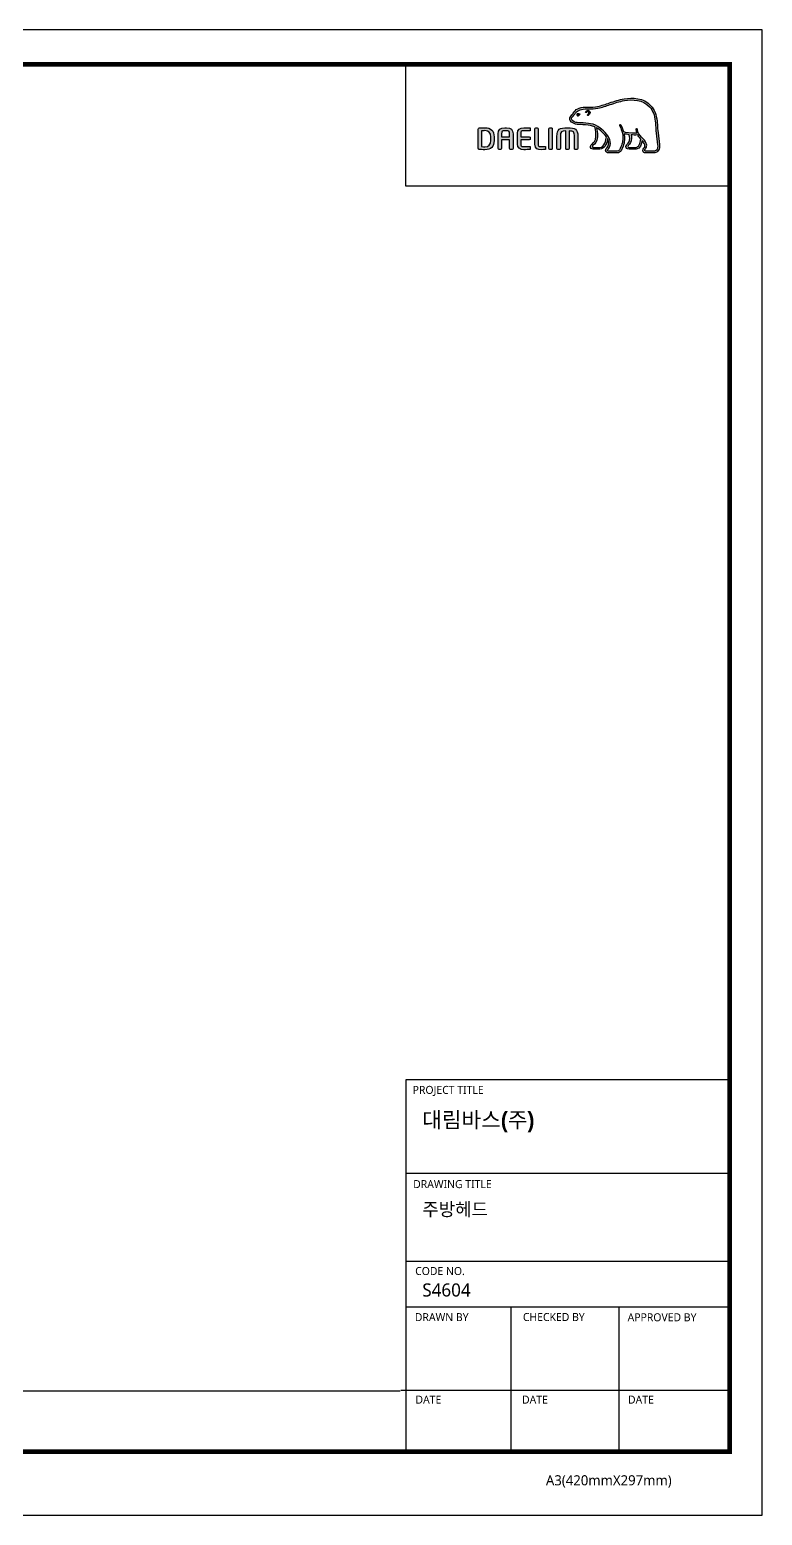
# Model space of a CAD drawing. Extents: x 0 to 1239, y 0 to 509.
# Drawn here: x 302.5 to 473.9, y 0 to 347.3 of the extents above; entities that cross this region are included whole.
import ezdxf

# ---------------------------------------------------------------- set-up
doc = ezdxf.new("R2010")
doc.units = 0
doc.header["$LTSCALE"] = 10
doc.header["$MEASUREMENT"] = 0
doc.layers.get('0').update_dxf_attribs({"linetype": 'CONTINUOUS'})
doc.layers.add('레이어 1', color=7, linetype='CONTINUOUS')
doc.styles.add('Daelim Dimension', font='')
doc.styles.get('Daelim Dimension').set_extended_font_data('NanumGothic')

msp = doc.modelspace()

# ---------------------------------------------------------------- hatches: boundary and pattern name
at = {"layer": '레이어 1'}
h = msp.add_hatch(color=5, dxfattribs=at)
h.dxf.hatch_style = 1
edge = h.paths.add_edge_path(flags=16)
edge.add_spline(control_points=[(449.19, 319.13), (448.98, 318.9), (448.72, 318.9), (448.71, 318.9), (448.71, 318.9), (446.63, 318.9), (446.63, 318.9), (446.56, 318.9), (446.5, 318.92), (446.46, 318.96), (446.43, 318.99), (446.41, 319.03), (446.41, 319.09), (446.41, 319.21), (446.5, 319.32), (446.59, 319.43), (446.68, 319.54), (446.76, 319.64), (446.8, 319.77), (446.91, 320.07), (446.9, 320.4), (446.77, 320.69), (446.52, 321.21), (446.16, 321.62), (445.8, 322.01), (445.8, 322.01), (445.68, 322.14), (445.68, 322.14), (445.23, 322.66), (444.75, 323.18), (444.72, 323.9), (444.71, 324.04), (444.64, 324.13), (444.55, 324.13), (444.55, 324.13), (444.42, 324.06), (444.41, 324.06), (444.38, 324.02), (444.36, 323.96), (444.36, 323.89), (444.36, 323.89), (444.36, 323.87), (444.36, 323.87), (444.38, 323.61), (444.44, 323.35), (444.55, 323.09), (444.55, 323.09), (444.56, 323.06), (444.56, 323.06), (444.56, 323.06), (444.53, 323.06), (444.53, 323.06), (443.19, 323.01), (441.89, 323.26), (441.5, 323.35), (441.27, 324.31), (440.88, 324.94), (440.86, 324.97), (440.83, 325.02), (440.79, 325.06), (440.74, 325.07), (440.74, 325.07), (440.63, 325.05), (440.61, 325.05), (440.6, 325.04), (440.59, 325.01), (440.54, 324.95), (440.54, 324.95), (440.54, 324.9), (440.54, 324.9), (440.54, 324.9), (440.57, 324.78), (440.57, 324.78), (440.6, 324.73), (441.29, 323.53), (441.29, 321.94), (441.29, 320.96), (441.03, 320.04), (440.52, 319.19), (440.4, 318.99), (440.24, 318.9), (440, 318.9), (440, 318.9), (437.95, 318.9), (437.95, 318.9), (437.89, 318.9), (437.74, 318.95), (437.74, 319.09), (437.74, 319.18), (437.82, 319.31), (437.95, 319.45), (438.8, 320.4), (438.31, 321.89), (437.49, 322.86), (436.7, 323.81), (435.41, 324.99), (433.75, 325.29), (433.16, 325.39), (432.2, 325.45), (431.42, 325.5), (431.42, 325.5), (430.63, 325.54), (430.63, 325.54), (430.23, 325.57), (429.56, 325.82), (429.36, 326.21), (429.27, 326.37), (429.28, 326.53), (429.39, 326.71), (429.46, 326.83), (429.55, 326.92), (429.67, 327.04), (429.8, 327.17), (429.93, 327.31), (430.03, 327.49), (430.03, 327.49), (430.06, 327.54), (430.06, 327.54), (430.46, 328.3), (431.27, 328.7), (432.48, 328.73), (432.48, 328.73), (433.17, 328.74), (433.17, 328.74), (433.92, 328.74), (434.77, 328.75), (435.47, 328.9), (436.45, 329.11), (437.44, 329.44), (438.31, 329.74), (438.31, 329.74), (438.34, 329.75), (438.34, 329.75), (439.41, 330.12), (440.53, 330.5), (441.67, 330.68), (443.49, 330.99), (445.99, 330.98), (447.56, 329.21), (448.29, 328.39), (448.74, 327.27), (448.89, 325.87), (448.89, 325.87), (448.88, 325.87), (448.88, 325.87), (448.89, 325.85), (448.9, 325.69), (448.97, 324.8), (448.99, 324.37), (449.01, 323.93), (449.12, 323.1), (449.12, 323.1), (449.44, 320.35), (449.44, 320.35), (449.44, 320.35), (449.45, 320.02), (449.45, 320.02), (449.45, 319.63), (449.37, 319.33), (449.19, 319.13)], knot_values=[0, 0, 0, 0, 1, 1, 1, 2, 2, 2, 3, 3, 3, 4, 4, 4, 5, 5, 5, 6, 6, 6, 7, 7, 7, 8, 8, 8, 9, 9, 9, 10, 10, 10, 11, 11, 11, 12, 12, 12, 13, 13, 13, 14, 14, 14, 15, 15, 15, 16, 16, 16, 17, 17, 17, 18, 18, 18, 19, 19, 19, 20, 20, 20, 21, 21, 21, 22, 22, 22, 23, 23, 23, 24, 24, 24, 25, 25, 25, 26, 26, 26, 27, 27, 27, 28, 28, 28, 29, 29, 29, 30, 30, 30, 31, 31, 31, 32, 32, 32, 33, 33, 33, 34, 34, 34, 35, 35, 35, 36, 36, 36, 37, 37, 37, 38, 38, 38, 39, 39, 39, 40, 40, 40, 41, 41, 41, 42, 42, 42, 43, 43, 43, 44, 44, 44, 45, 45, 45, 46, 46, 46, 47, 47, 47, 48, 48, 48, 49, 49, 49, 50, 50, 50, 51, 51, 51, 52, 52, 52, 53, 53, 53, 53], degree=3, periodic=0)
edge = h.paths.add_edge_path(flags=16)
edge.add_spline(control_points=[(444.39, 319.72), (444.39, 319.72), (442.69, 319.72), (442.69, 319.72), (442.57, 319.72), (442.47, 319.82), (442.47, 319.95), (442.47, 320.04), (442.54, 320.15), (442.62, 320.23), (442.96, 320.56), (443.31, 321.02), (443.31, 321.88), (443.31, 321.88), (443.29, 322.27), (443.29, 322.27), (443.29, 322.27), (443.23, 322.65), (443.23, 322.65), (443.23, 322.65), (443.23, 322.68), (443.23, 322.68), (443.23, 322.68), (443.25, 322.68), (443.25, 322.68), (443.57, 322.65), (444.18, 322.62), (444.77, 322.65), (444.92, 322.41), (445.16, 322.1), (445.51, 321.7), (445.49, 321.5), (445.33, 319.72), (444.39, 319.72)], knot_values=[0, 0, 0, 0, 1, 1, 1, 2, 2, 2, 3, 3, 3, 4, 4, 4, 5, 5, 5, 6, 6, 6, 7, 7, 7, 8, 8, 8, 9, 9, 9, 10, 10, 10, 11, 11, 11, 11], degree=3, periodic=0)
edge = h.paths.add_edge_path(flags=16)
edge.add_spline(control_points=[(435.88, 319.72), (435.88, 319.72), (434.39, 319.72), (434.39, 319.72), (434.28, 319.72), (434.16, 319.82), (434.16, 319.95), (434.16, 320.03), (434.23, 320.14), (434.36, 320.24), (434.73, 320.54), (435.3, 320.99), (435.37, 322.24), (435.37, 322.24), (435.38, 322.59), (435.38, 322.59), (435.38, 323.12), (435.25, 323.76), (435.14, 324.34), (435.14, 324.34), (435.12, 324.4), (435.12, 324.4), (435.12, 324.4), (435.17, 324.36), (435.17, 324.36), (435.39, 324.22), (436.6, 323.4), (437.47, 322.18), (437.39, 321.61), (437.07, 319.72), (435.88, 319.72)], knot_values=[0, 0, 0, 0, 1, 1, 1, 2, 2, 2, 3, 3, 3, 4, 4, 4, 5, 5, 5, 6, 6, 6, 7, 7, 7, 8, 8, 8, 9, 9, 9, 10, 10, 10, 10], degree=3, periodic=0)
edge = h.paths.add_edge_path()
edge.add_spline(control_points=[(449.86, 320.4), (449.86, 320.4), (449.54, 323.16), (449.54, 323.16), (449.42, 323.99), (449.41, 324.43), (449.39, 324.82), (449.39, 324.82), (449.31, 325.91), (449.31, 325.91), (449.15, 327.4), (448.66, 328.61), (447.88, 329.49), (446.18, 331.4), (443.52, 331.42), (441.6, 331.1), (440.41, 330.9), (439.28, 330.52), (438.19, 330.14), (438.19, 330.14), (438.16, 330.13), (438.16, 330.13), (437.3, 329.84), (436.33, 329.51), (435.38, 329.31), (434.73, 329.17), (433.91, 329.16), (433.19, 329.16), (433.19, 329.16), (432.47, 329.15), (432.47, 329.15), (431.1, 329.11), (430.16, 328.64), (429.69, 327.73), (429.69, 327.73), (429.67, 327.69), (429.67, 327.69), (429.59, 327.56), (429.47, 327.44), (429.37, 327.34), (429.25, 327.22), (429.12, 327.09), (429.03, 326.92), (428.93, 326.76), (428.88, 326.59), (428.88, 326.42), (428.88, 326.28), (428.91, 326.14), (428.98, 326.01), (429.27, 325.46), (430.11, 325.16), (430.61, 325.12), (430.61, 325.12), (431.34, 325.08), (431.36, 325.08), (432.09, 325.04), (433.09, 324.98), (433.68, 324.87), (434.02, 324.81), (434.41, 324.69), (434.77, 324.52), (434.79, 324.43), (434.98, 323.6), (434.98, 322.59), (434.98, 322.59), (434.97, 322.26), (434.97, 322.26), (434.92, 321.19), (434.45, 320.82), (434.11, 320.54), (434.07, 320.51), (433.77, 320.26), (433.74, 319.96), (433.73, 319.78), (433.78, 319.63), (433.88, 319.51), (434, 319.39), (434.17, 319.33), (434.39, 319.33), (434.39, 319.33), (435.88, 319.33), (435.88, 319.33), (437, 319.33), (437.55, 320.53), (437.71, 321.65), (437.71, 321.65), (437.72, 321.81), (437.72, 321.81), (437.72, 321.81), (437.76, 321.73), (437.76, 321.73), (437.91, 321.41), (437.99, 321.03), (437.99, 320.75), (437.99, 320.34), (437.87, 319.99), (437.63, 319.73), (437.57, 319.67), (437.27, 319.36), (437.27, 319.06), (437.27, 319.06), (437.28, 319.01), (437.28, 319.01), (437.32, 318.64), (437.61, 318.48), (437.89, 318.48), (437.89, 318.48), (440, 318.48), (440, 318.48), (440.38, 318.48), (440.69, 318.65), (440.88, 318.97), (441.42, 319.87), (441.69, 320.84), (441.69, 321.86), (441.69, 322.18), (441.66, 322.51), (441.6, 322.87), (441.6, 322.87), (441.6, 322.89), (441.6, 322.89), (441.6, 322.89), (441.63, 322.89), (441.63, 322.89), (441.88, 322.84), (442.29, 322.77), (442.8, 322.71), (442.8, 322.71), (442.81, 322.71), (442.81, 322.71), (442.81, 322.71), (442.88, 322.32), (442.88, 322.32), (442.88, 322.32), (442.89, 322.23), (442.89, 322.23), (442.89, 322.23), (442.91, 321.89), (442.91, 321.89), (442.91, 321.07), (442.54, 320.71), (442.34, 320.52), (442.34, 320.51), (442.06, 320.23), (442.03, 319.98), (442.03, 319.98), (442.02, 319.9), (442.02, 319.9), (442.02, 319.82), (442.04, 319.66), (442.18, 319.52), (442.3, 319.39), (442.49, 319.33), (442.74, 319.33), (442.74, 319.33), (444.39, 319.33), (444.39, 319.33), (445.39, 319.33), (445.69, 320.6), (445.81, 321.31), (445.81, 321.31), (445.81, 321.39), (445.81, 321.39), (445.81, 321.39), (445.85, 321.33), (445.85, 321.33), (446.08, 321.04), (446.29, 320.71), (446.38, 320.51), (446.44, 320.4), (446.46, 320.28), (446.46, 320.17), (446.46, 320.17), (446.43, 319.93), (446.43, 319.93), (446.39, 319.8), (446.3, 319.68), (446.21, 319.56), (446.09, 319.4), (445.95, 319.23), (445.95, 319.02), (445.95, 319.02), (445.97, 318.91), (445.97, 318.91), (446.03, 318.63), (446.25, 318.48), (446.59, 318.48), (446.59, 318.48), (448.71, 318.48), (448.71, 318.48), (448.76, 318.48), (449.17, 318.49), (449.49, 318.84), (449.75, 319.12), (449.88, 319.5), (449.88, 320.02), (449.88, 320.02), (449.86, 320.39), (449.86, 320.4)], knot_values=[0, 0, 0, 0, 1, 1, 1, 2, 2, 2, 3, 3, 3, 4, 4, 4, 5, 5, 5, 6, 6, 6, 7, 7, 7, 8, 8, 8, 9, 9, 9, 10, 10, 10, 11, 11, 11, 12, 12, 12, 13, 13, 13, 14, 14, 14, 15, 15, 15, 16, 16, 16, 17, 17, 17, 18, 18, 18, 19, 19, 19, 20, 20, 20, 21, 21, 21, 22, 22, 22, 23, 23, 23, 24, 24, 24, 25, 25, 25, 26, 26, 26, 27, 27, 27, 28, 28, 28, 29, 29, 29, 30, 30, 30, 31, 31, 31, 32, 32, 32, 33, 33, 33, 34, 34, 34, 35, 35, 35, 36, 36, 36, 37, 37, 37, 38, 38, 38, 39, 39, 39, 40, 40, 40, 41, 41, 41, 42, 42, 42, 43, 43, 43, 44, 44, 44, 45, 45, 45, 46, 46, 46, 47, 47, 47, 48, 48, 48, 49, 49, 49, 50, 50, 50, 51, 51, 51, 52, 52, 52, 53, 53, 53, 54, 54, 54, 55, 55, 55, 56, 56, 56, 57, 57, 57, 58, 58, 58, 59, 59, 59, 60, 60, 60, 61, 61, 61, 62, 62, 62, 63, 63, 63, 64, 64, 64, 65, 65, 65, 66, 66, 66, 66], degree=3, periodic=0)
edge = h.paths.add_edge_path(flags=0)
edge.add_spline(control_points=[(430.57, 327.54), (430.57, 327.54), (430.88, 327.68), (431.26, 327.53), (431.26, 327.53), (431.31, 327.51), (431.24, 327.42), (431.06, 327.17), (430.88, 327.12), (430.88, 327.12), (430.88, 327.12), (430.74, 327.07), (430.67, 327.16), (430.52, 327.34), (430.51, 327.44), (430.51, 327.44), (430.51, 327.44), (430.5, 327.52), (430.57, 327.54)], knot_values=[0, 0, 0, 0, 1, 1, 1, 2, 2, 2, 3, 3, 3, 4, 4, 4, 5, 5, 5, 6, 6, 6, 6], degree=3, periodic=0)
edge = h.paths.add_edge_path(flags=0)
edge.add_spline(control_points=[(432.6, 328.1), (432.56, 328.05), (432.55, 327.97), (432.6, 327.93), (432.65, 327.88), (432.73, 327.89), (432.78, 327.94), (432.8, 327.97), (433.05, 328.27), (433.27, 328.12), (433.35, 328.06), (433.38, 327.98), (433.37, 327.87), (433.35, 327.7), (433.21, 327.51), (433.11, 327.45), (433.05, 327.41), (433.01, 327.34), (433.04, 327.28), (433.07, 327.22), (433.14, 327.2), (433.2, 327.23), (433.39, 327.32), (433.62, 327.61), (433.65, 327.88), (433.67, 328.07), (433.58, 328.22), (433.43, 328.33), (433.11, 328.56), (432.74, 328.25), (432.6, 328.1)], knot_values=[0, 0, 0, 0, 1, 1, 1, 2, 2, 2, 3, 3, 3, 4, 4, 4, 5, 5, 5, 6, 6, 6, 7, 7, 7, 8, 8, 8, 9, 9, 9, 10, 10, 10, 10], degree=3, periodic=0)
edge = h.paths.add_edge_path(flags=0)
edge.add_spline(control_points=[(432.56, 327.88), (432.56, 327.88), (432.56, 327.88), (432.56, 327.88), (432.56, 327.88), (432.56, 327.88), (432.56, 327.88)], knot_values=[0, 0, 0, 0, 1, 1, 1, 2, 2, 2, 2], degree=3, periodic=0)
h = msp.add_hatch(color=5, dxfattribs=at)
h.dxf.hatch_style = 2
edge = h.paths.add_edge_path()
edge.add_spline(control_points=[(430.57, 327.54), (430.57, 327.54), (430.88, 327.68), (431.26, 327.53), (431.26, 327.53), (431.31, 327.51), (431.24, 327.42), (431.06, 327.17), (430.88, 327.12), (430.88, 327.12), (430.88, 327.12), (430.74, 327.07), (430.67, 327.16), (430.52, 327.34), (430.51, 327.44), (430.51, 327.44), (430.51, 327.44), (430.5, 327.52), (430.57, 327.54)], knot_values=[0, 0, 0, 0, 1, 1, 1, 2, 2, 2, 3, 3, 3, 4, 4, 4, 5, 5, 5, 6, 6, 6, 6], degree=3, periodic=0)
h = msp.add_hatch(color=5, dxfattribs=at)
h.dxf.hatch_style = 2
edge = h.paths.add_edge_path()
edge.add_spline(control_points=[(432.6, 328.1), (432.56, 328.05), (432.55, 327.97), (432.6, 327.93), (432.65, 327.88), (432.73, 327.89), (432.78, 327.94), (432.8, 327.97), (433.05, 328.27), (433.27, 328.12), (433.35, 328.06), (433.38, 327.98), (433.37, 327.87), (433.35, 327.7), (433.21, 327.51), (433.11, 327.45), (433.05, 327.41), (433.01, 327.34), (433.04, 327.28), (433.07, 327.22), (433.14, 327.2), (433.2, 327.23), (433.39, 327.32), (433.62, 327.61), (433.65, 327.88), (433.67, 328.07), (433.58, 328.22), (433.43, 328.33), (433.11, 328.56), (432.74, 328.25), (432.6, 328.1)], knot_values=[0, 0, 0, 0, 1, 1, 1, 2, 2, 2, 3, 3, 3, 4, 4, 4, 5, 5, 5, 6, 6, 6, 7, 7, 7, 8, 8, 8, 9, 9, 9, 10, 10, 10, 10], degree=3, periodic=0)
h = msp.add_hatch(color=5, dxfattribs=at)
h.dxf.hatch_style = 2
edge = h.paths.add_edge_path()
edge.add_spline(control_points=[(410.38, 321.34), (410.38, 320.37), (409.94, 319.9), (409.03, 319.9), (409.03, 319.9), (408.41, 319.91), (408.25, 319.92), (408.25, 319.92), (408.25, 323.62), (408.25, 323.62), (408.57, 323.65), (409.03, 323.66), (409.03, 323.66), (409.96, 323.66), (410.38, 323.21), (410.38, 322.22), (410.38, 322.22), (410.38, 321.34), (410.38, 321.34)], knot_values=[0, 0, 0, 0, 1, 1, 1, 2, 2, 2, 3, 3, 3, 4, 4, 4, 5, 5, 5, 6, 6, 6, 6], degree=3, periodic=0)
edge = h.paths.add_edge_path()
edge.add_spline(control_points=[(409.03, 324.35), (408.53, 324.35), (407.88, 324.32), (407.66, 324.29), (407.53, 324.26), (407.44, 324.16), (407.44, 324.03), (407.44, 324.03), (407.44, 319.53), (407.44, 319.53), (407.44, 319.39), (407.53, 319.29), (407.67, 319.27), (407.87, 319.24), (408.52, 319.21), (409.03, 319.21), (410.44, 319.21), (411.18, 319.95), (411.18, 321.34), (411.18, 321.34), (411.18, 322.22), (411.18, 322.22), (411.18, 323.62), (410.44, 324.35), (409.03, 324.35)], knot_values=[0, 0, 0, 0, 1, 1, 1, 2, 2, 2, 3, 3, 3, 4, 4, 4, 5, 5, 5, 6, 6, 6, 7, 7, 7, 8, 8, 8, 8], degree=3, periodic=0)
h = msp.add_hatch(color=5, dxfattribs=at)
h.dxf.hatch_style = 2
edge = h.paths.add_edge_path()
edge.add_spline(control_points=[(414.8, 322.23), (414.8, 322.23), (412.91, 322.23), (412.91, 322.23), (412.91, 322.3), (412.91, 322.9), (412.91, 322.9), (412.91, 323.54), (413.1, 323.64), (413.66, 323.64), (413.66, 323.64), (414.05, 323.64), (414.05, 323.64), (414.62, 323.64), (414.8, 323.54), (414.8, 322.9), (414.8, 322.9), (414.8, 322.3), (414.8, 322.23)], knot_values=[0, 0, 0, 0, 1, 1, 1, 2, 2, 2, 3, 3, 3, 4, 4, 4, 5, 5, 5, 6, 6, 6, 6], degree=3, periodic=0)
edge = h.paths.add_edge_path()
edge.add_spline(control_points=[(414.05, 324.35), (414.05, 324.35), (413.66, 324.35), (413.66, 324.35), (412.59, 324.35), (412.11, 323.91), (412.11, 322.9), (412.11, 322.9), (412.11, 319.48), (412.11, 319.48), (412.11, 319.36), (412.21, 319.25), (412.32, 319.25), (412.32, 319.25), (412.7, 319.25), (412.7, 319.25), (412.83, 319.25), (412.91, 319.37), (412.91, 319.48), (412.91, 319.48), (412.91, 321.45), (412.91, 321.52), (412.91, 321.52), (414.8, 321.52), (414.8, 321.52), (414.8, 321.45), (414.8, 319.48), (414.8, 319.48), (414.8, 319.35), (414.9, 319.25), (415.02, 319.25), (415.02, 319.25), (415.39, 319.25), (415.39, 319.25), (415.52, 319.25), (415.61, 319.37), (415.61, 319.48), (415.61, 319.48), (415.61, 322.9), (415.61, 322.9), (415.61, 323.91), (415.13, 324.35), (414.05, 324.35)], knot_values=[0, 0, 0, 0, 1, 1, 1, 2, 2, 2, 3, 3, 3, 4, 4, 4, 5, 5, 5, 6, 6, 6, 7, 7, 7, 8, 8, 8, 9, 9, 9, 10, 10, 10, 11, 11, 11, 12, 12, 12, 13, 13, 13, 14, 14, 14, 14], degree=3, periodic=0)
h = msp.add_hatch(color=5, dxfattribs=at)
h.dxf.hatch_style = 2
edge = h.paths.add_edge_path()
edge.add_spline(control_points=[(416.63, 323.04), (416.63, 323.04), (416.63, 320.52), (416.63, 320.52), (416.63, 319.64), (417.13, 319.21), (418.17, 319.21), (418.62, 319.21), (419.25, 319.22), (419.5, 319.24), (419.49, 319.24), (419.62, 319.25), (419.62, 319.25), (419.62, 319.25), (419.65, 319.26), (419.65, 319.26), (419.65, 319.26), (419.65, 319.93), (419.65, 319.93), (419.65, 319.93), (418.17, 319.93), (418.17, 319.93), (417.43, 319.93), (417.43, 320.14), (417.43, 320.52), (417.43, 320.52), (417.43, 321.45), (417.43, 321.53), (417.51, 321.53), (419.42, 321.53), (419.42, 321.53), (419.55, 321.53), (419.65, 321.63), (419.65, 321.75), (419.65, 321.75), (419.65, 322), (419.65, 322), (419.65, 322.12), (419.55, 322.22), (419.42, 322.22), (419.42, 322.22), (417.51, 322.22), (417.43, 322.22), (417.43, 322.3), (417.43, 323.04), (417.43, 323.04), (417.43, 323.42), (417.43, 323.63), (418.17, 323.63), (418.17, 323.63), (419.65, 323.62), (419.65, 323.62), (419.65, 323.62), (419.65, 324.29), (419.65, 324.29), (419.65, 324.29), (419.5, 324.31), (419.5, 324.31), (419.2, 324.34), (418.54, 324.35), (418.17, 324.35), (417.13, 324.35), (416.63, 323.92), (416.63, 323.04)], knot_values=[0, 0, 0, 0, 1, 1, 1, 2, 2, 2, 3, 3, 3, 4, 4, 4, 5, 5, 5, 6, 6, 6, 7, 7, 7, 8, 8, 8, 9, 9, 9, 10, 10, 10, 11, 11, 11, 12, 12, 12, 13, 13, 13, 14, 14, 14, 15, 15, 15, 16, 16, 16, 17, 17, 17, 18, 18, 18, 19, 19, 19, 20, 20, 20, 21, 21, 21, 21], degree=3, periodic=0)
h = msp.add_hatch(color=5, dxfattribs=at)
h.dxf.hatch_style = 2
edge = h.paths.add_edge_path()
edge.add_spline(control_points=[(420.94, 324.31), (420.82, 324.31), (420.71, 324.2), (420.71, 324.08), (420.71, 324.08), (420.71, 320.52), (420.71, 320.52), (420.71, 319.36), (421.5, 319.21), (422.19, 319.21), (422.7, 319.21), (422.83, 319.23), (422.98, 319.26), (422.98, 319.26), (423.07, 319.27), (423.07, 319.27), (423.07, 319.27), (423.18, 319.28), (423.18, 319.28), (423.18, 319.28), (423.22, 319.29), (423.22, 319.29), (423.22, 319.29), (423.22, 319.93), (423.22, 319.93), (423.22, 319.93), (422.2, 319.93), (422.2, 319.93), (421.51, 319.93), (421.51, 320.19), (421.51, 320.44), (421.51, 320.44), (421.51, 324.08), (421.51, 324.08), (421.51, 324.2), (421.41, 324.31), (421.29, 324.31), (421.29, 324.31), (420.94, 324.31), (420.94, 324.31)], knot_values=[0, 0, 0, 0, 1, 1, 1, 2, 2, 2, 3, 3, 3, 4, 4, 4, 5, 5, 5, 6, 6, 6, 7, 7, 7, 8, 8, 8, 9, 9, 9, 10, 10, 10, 11, 11, 11, 12, 12, 12, 13, 13, 13, 13], degree=3, periodic=0)
h = msp.add_hatch(color=5, dxfattribs=at)
h.dxf.hatch_style = 2
edge = h.paths.add_edge_path()
edge.add_spline(control_points=[(424.21, 324.31), (424.08, 324.31), (424, 324.2), (424, 324.09), (424, 324.09), (424, 319.48), (424, 319.48), (424, 319.35), (424.09, 319.25), (424.21, 319.25), (424.21, 319.25), (424.59, 319.25), (424.59, 319.25), (424.72, 319.25), (424.8, 319.37), (424.8, 319.48), (424.8, 319.48), (424.8, 324.09), (424.8, 324.09), (424.8, 324.21), (424.71, 324.31), (424.59, 324.31), (424.59, 324.31), (424.21, 324.31), (424.21, 324.31)], knot_values=[0, 0, 0, 0, 1, 1, 1, 2, 2, 2, 3, 3, 3, 4, 4, 4, 5, 5, 5, 6, 6, 6, 7, 7, 7, 8, 8, 8, 8], degree=3, periodic=0)
h = msp.add_hatch(color=5, dxfattribs=at)
h.dxf.hatch_style = 2
edge = h.paths.add_edge_path()
edge.add_spline(control_points=[(425.88, 322.32), (425.88, 322.32), (425.88, 319.48), (425.88, 319.48), (425.88, 319.35), (425.97, 319.25), (426.09, 319.25), (426.09, 319.25), (426.47, 319.25), (426.47, 319.25), (426.61, 319.25), (426.69, 319.37), (426.69, 319.48), (426.69, 319.48), (426.69, 322.25), (426.69, 322.25), (426.69, 323.47), (426.89, 323.58), (427.93, 323.59), (427.93, 323.51), (427.93, 319.48), (427.93, 319.48), (427.93, 319.35), (428.02, 319.25), (428.14, 319.25), (428.14, 319.25), (428.51, 319.25), (428.51, 319.25), (428.65, 319.25), (428.73, 319.37), (428.73, 319.48), (428.73, 319.48), (428.73, 323.5), (428.73, 323.58), (429.21, 323.58), (429.55, 323.54), (429.73, 323.35), (429.93, 323.16), (429.96, 322.8), (429.96, 322.25), (429.96, 322.25), (429.96, 319.48), (429.96, 319.48), (429.96, 319.36), (430.06, 319.25), (430.18, 319.25), (430.18, 319.25), (430.56, 319.25), (430.56, 319.25), (430.69, 319.25), (430.77, 319.37), (430.77, 319.48), (430.77, 319.48), (430.77, 322.32), (430.77, 322.32), (430.77, 324.04), (430.16, 324.33), (428.33, 324.33), (426.49, 324.33), (425.88, 324.04), (425.88, 322.32)], knot_values=[0, 0, 0, 0, 1, 1, 1, 2, 2, 2, 3, 3, 3, 4, 4, 4, 5, 5, 5, 6, 6, 6, 7, 7, 7, 8, 8, 8, 9, 9, 9, 10, 10, 10, 11, 11, 11, 12, 12, 12, 13, 13, 13, 14, 14, 14, 15, 15, 15, 16, 16, 16, 17, 17, 17, 18, 18, 18, 19, 19, 19, 20, 20, 20, 20], degree=3, periodic=0)

# ---------------------------------------------------------------- linework, layer by layer
at = {"color": 5, "ltscale": 0.5}
for p, q in [((390.52, 310.66), (390.52, 339.19)), ((390.52, 101.79), (390.52, 14.41))]:
    msp.add_line(p, q, dxfattribs=at)
at = {"color": 5}
for p, q in [((435.82, 319.33), (435.82, 319.33)), ((7.62, 29.1), (389.23, 29.1))]:
    msp.add_line(p, q, dxfattribs=at)
at = {"color": 5, "ltscale": 40}
for p, q in [((466.26, 310.66), (390.52, 310.66)), ((466.26, 101.79), (390.52, 101.79)), ((466.26, 79.9), (390.52, 79.9)), ((466.26, 79.9), (390.52, 79.9)), ((466.26, 59.3), (390.52, 59.3)), ((466.26, 59.3), (390.52, 59.3)), ((466.26, 48.68), (390.52, 48.68)), ((466.26, 48.68), (390.52, 48.68)), ((415.12, 48.68), (415.12, 14.87)), ((440.37, 48.68), (440.37, 14.87)), ((466.26, 29.15), (389.32, 29.15)), ((466.26, 29.15), (391.11, 29.15)), ((466.26, 14.87), (401.35, 14.87))]:
    msp.add_line(p, q, dxfattribs=at)
at = {"ltscale": 0.5}
msp.add_lwpolyline([(0, 0), (473.93, 0), (473.93, 347.26), (0, 347.26)], close=True, dxfattribs=at)
at = {"color": 5, "linetype": 'ByBlock', "lineweight": 200, "const_width": 1.09}
msp.add_lwpolyline([(7.62, 14.87), (466.26, 14.87), (466.26, 339.19), (7.62, 339.19)], close=True, dxfattribs=at)
at = {"layer": '레이어 1', "color": 5}
for points, knots in [([(449.86, 320.4), (449.86, 320.4), (449.54, 323.16), (449.54, 323.16), (449.42, 323.99), (449.41, 324.43), (449.39, 324.82), (449.39, 324.82), (449.31, 325.91), (449.31, 325.91), (449.15, 327.4), (448.66, 328.61), (447.88, 329.49), (446.18, 331.4), (443.52, 331.42), (441.6, 331.1), (440.41, 330.9), (439.28, 330.52), (438.19, 330.14), (438.19, 330.14), (438.16, 330.13), (438.16, 330.13), (437.3, 329.84), (436.33, 329.51), (435.38, 329.31), (434.73, 329.17), (433.91, 329.16), (433.19, 329.16), (433.19, 329.16), (432.47, 329.15), (432.47, 329.15), (431.1, 329.11), (430.16, 328.64), (429.69, 327.73), (429.69, 327.73), (429.67, 327.69), (429.67, 327.69), (429.59, 327.56), (429.47, 327.44), (429.37, 327.34), (429.25, 327.22), (429.12, 327.09), (429.03, 326.92), (428.93, 326.76), (428.88, 326.59), (428.88, 326.42), (428.88, 326.28), (428.91, 326.14), (428.98, 326.01), (429.27, 325.46), (430.11, 325.16), (430.61, 325.12), (430.61, 325.12), (431.34, 325.08), (431.36, 325.08), (432.09, 325.04), (433.09, 324.98), (433.68, 324.87), (434.02, 324.81), (434.41, 324.69), (434.77, 324.52), (434.79, 324.43), (434.98, 323.6), (434.98, 322.59), (434.98, 322.59), (434.97, 322.26), (434.97, 322.26), (434.92, 321.19), (434.45, 320.82), (434.11, 320.54), (434.07, 320.51), (433.77, 320.26), (433.74, 319.96), (433.73, 319.78), (433.78, 319.63), (433.88, 319.51), (434, 319.39), (434.17, 319.33), (434.39, 319.33), (434.39, 319.33), (435.88, 319.33), (435.88, 319.33), (437, 319.33), (437.55, 320.53), (437.71, 321.65), (437.71, 321.65), (437.72, 321.81), (437.72, 321.81), (437.72, 321.81), (437.76, 321.73), (437.76, 321.73), (437.91, 321.41), (437.99, 321.03), (437.99, 320.75), (437.99, 320.34), (437.87, 319.99), (437.63, 319.73), (437.57, 319.67), (437.27, 319.36), (437.27, 319.06), (437.27, 319.06), (437.28, 319.01), (437.28, 319.01), (437.32, 318.64), (437.61, 318.48), (437.89, 318.48), (437.89, 318.48), (440, 318.48), (440, 318.48), (440.38, 318.48), (440.69, 318.65), (440.88, 318.97), (441.42, 319.87), (441.69, 320.84), (441.69, 321.86), (441.69, 322.18), (441.66, 322.51), (441.6, 322.87), (441.6, 322.87), (441.6, 322.89), (441.6, 322.89), (441.6, 322.89), (441.63, 322.89), (441.63, 322.89), (441.88, 322.84), (442.29, 322.77), (442.8, 322.71), (442.8, 322.71), (442.81, 322.71), (442.81, 322.71), (442.81, 322.71), (442.88, 322.32), (442.88, 322.32), (442.88, 322.32), (442.89, 322.23), (442.89, 322.23), (442.89, 322.23), (442.91, 321.89), (442.91, 321.89), (442.91, 321.07), (442.54, 320.71), (442.34, 320.52), (442.34, 320.51), (442.06, 320.23), (442.03, 319.98), (442.03, 319.98), (442.02, 319.9), (442.02, 319.9), (442.02, 319.82), (442.04, 319.66), (442.18, 319.52), (442.3, 319.39), (442.49, 319.33), (442.74, 319.33), (442.74, 319.33), (444.39, 319.33), (444.39, 319.33), (445.39, 319.33), (445.69, 320.6), (445.81, 321.31), (445.81, 321.31), (445.81, 321.39), (445.81, 321.39), (445.81, 321.39), (445.85, 321.33), (445.85, 321.33), (446.08, 321.04), (446.29, 320.71), (446.38, 320.51), (446.44, 320.4), (446.46, 320.28), (446.46, 320.17), (446.46, 320.17), (446.43, 319.93), (446.43, 319.93), (446.39, 319.8), (446.3, 319.68), (446.21, 319.56), (446.09, 319.4), (445.95, 319.23), (445.95, 319.02), (445.95, 319.02), (445.97, 318.91), (445.97, 318.91), (446.03, 318.63), (446.25, 318.48), (446.59, 318.48), (446.59, 318.48), (448.71, 318.48), (448.71, 318.48), (448.76, 318.48), (449.17, 318.49), (449.49, 318.84), (449.75, 319.12), (449.88, 319.5), (449.88, 320.02), (449.88, 320.02), (449.86, 320.39), (449.86, 320.4)], [0, 0, 0, 0, 1, 1, 1, 2, 2, 2, 3, 3, 3, 4, 4, 4, 5, 5, 5, 6, 6, 6, 7, 7, 7, 8, 8, 8, 9, 9, 9, 10, 10, 10, 11, 11, 11, 12, 12, 12, 13, 13, 13, 14, 14, 14, 15, 15, 15, 16, 16, 16, 17, 17, 17, 18, 18, 18, 19, 19, 19, 20, 20, 20, 21, 21, 21, 22, 22, 22, 23, 23, 23, 24, 24, 24, 25, 25, 25, 26, 26, 26, 27, 27, 27, 28, 28, 28, 29, 29, 29, 30, 30, 30, 31, 31, 31, 32, 32, 32, 33, 33, 33, 34, 34, 34, 35, 35, 35, 36, 36, 36, 37, 37, 37, 38, 38, 38, 39, 39, 39, 40, 40, 40, 41, 41, 41, 42, 42, 42, 43, 43, 43, 44, 44, 44, 45, 45, 45, 46, 46, 46, 47, 47, 47, 48, 48, 48, 49, 49, 49, 50, 50, 50, 51, 51, 51, 52, 52, 52, 53, 53, 53, 54, 54, 54, 55, 55, 55, 56, 56, 56, 57, 57, 57, 58, 58, 58, 59, 59, 59, 60, 60, 60, 61, 61, 61, 62, 62, 62, 63, 63, 63, 64, 64, 64, 65, 65, 65, 66, 66, 66, 66]), ([(430.57, 327.54), (430.57, 327.54), (430.88, 327.68), (431.26, 327.53), (431.26, 327.53), (431.31, 327.51), (431.24, 327.42), (431.06, 327.17), (430.88, 327.12), (430.88, 327.12), (430.88, 327.12), (430.74, 327.07), (430.67, 327.16), (430.52, 327.34), (430.51, 327.44), (430.51, 327.44), (430.51, 327.44), (430.5, 327.52), (430.57, 327.54)], [0, 0, 0, 0, 1, 1, 1, 2, 2, 2, 3, 3, 3, 4, 4, 4, 5, 5, 5, 6, 6, 6, 6]), ([(432.6, 328.1), (432.56, 328.05), (432.55, 327.97), (432.6, 327.93), (432.65, 327.88), (432.73, 327.89), (432.78, 327.94), (432.8, 327.97), (433.05, 328.27), (433.27, 328.12), (433.35, 328.06), (433.38, 327.98), (433.37, 327.87), (433.35, 327.7), (433.21, 327.51), (433.11, 327.45), (433.05, 327.41), (433.01, 327.34), (433.04, 327.28), (433.07, 327.22), (433.14, 327.2), (433.2, 327.23), (433.39, 327.32), (433.62, 327.61), (433.65, 327.88), (433.67, 328.07), (433.58, 328.22), (433.43, 328.33), (433.11, 328.56), (432.74, 328.25), (432.6, 328.1)], [0, 0, 0, 0, 1, 1, 1, 2, 2, 2, 3, 3, 3, 4, 4, 4, 5, 5, 5, 6, 6, 6, 7, 7, 7, 8, 8, 8, 9, 9, 9, 10, 10, 10, 10]), ([(432.56, 327.88), (432.56, 327.88), (432.56, 327.88), (432.56, 327.88), (432.56, 327.88), (432.56, 327.88), (432.56, 327.88)], [0, 0, 0, 0, 1, 1, 1, 2, 2, 2, 2]), ([(409.03, 324.35), (408.53, 324.35), (407.88, 324.32), (407.66, 324.29), (407.53, 324.26), (407.44, 324.16), (407.44, 324.03), (407.44, 324.03), (407.44, 319.53), (407.44, 319.53), (407.44, 319.39), (407.53, 319.29), (407.67, 319.27), (407.87, 319.24), (408.52, 319.21), (409.03, 319.21), (410.44, 319.21), (411.18, 319.95), (411.18, 321.34), (411.18, 321.34), (411.18, 322.22), (411.18, 322.22), (411.18, 323.62), (410.44, 324.35), (409.03, 324.35)], [0, 0, 0, 0, 1, 1, 1, 2, 2, 2, 3, 3, 3, 4, 4, 4, 5, 5, 5, 6, 6, 6, 7, 7, 7, 8, 8, 8, 8]), ([(410.38, 321.34), (410.38, 320.37), (409.94, 319.9), (409.03, 319.9), (409.03, 319.9), (408.41, 319.91), (408.25, 319.92), (408.25, 319.92), (408.25, 323.62), (408.25, 323.62), (408.57, 323.65), (409.03, 323.66), (409.03, 323.66), (409.96, 323.66), (410.38, 323.21), (410.38, 322.22), (410.38, 322.22), (410.38, 321.34), (410.38, 321.34)], [0, 0, 0, 0, 1, 1, 1, 2, 2, 2, 3, 3, 3, 4, 4, 4, 5, 5, 5, 6, 6, 6, 6]), ([(414.05, 324.35), (414.05, 324.35), (413.66, 324.35), (413.66, 324.35), (412.59, 324.35), (412.11, 323.91), (412.11, 322.9), (412.11, 322.9), (412.11, 319.48), (412.11, 319.48), (412.11, 319.36), (412.21, 319.25), (412.32, 319.25), (412.32, 319.25), (412.7, 319.25), (412.7, 319.25), (412.83, 319.25), (412.91, 319.37), (412.91, 319.48), (412.91, 319.48), (412.91, 321.45), (412.91, 321.52), (412.91, 321.52), (414.8, 321.52), (414.8, 321.52), (414.8, 321.45), (414.8, 319.48), (414.8, 319.48), (414.8, 319.35), (414.9, 319.25), (415.02, 319.25), (415.02, 319.25), (415.39, 319.25), (415.39, 319.25), (415.52, 319.25), (415.61, 319.37), (415.61, 319.48), (415.61, 319.48), (415.61, 322.9), (415.61, 322.9), (415.61, 323.91), (415.13, 324.35), (414.05, 324.35)], [0, 0, 0, 0, 1, 1, 1, 2, 2, 2, 3, 3, 3, 4, 4, 4, 5, 5, 5, 6, 6, 6, 7, 7, 7, 8, 8, 8, 9, 9, 9, 10, 10, 10, 11, 11, 11, 12, 12, 12, 13, 13, 13, 14, 14, 14, 14]), ([(414.8, 322.23), (414.8, 322.23), (412.91, 322.23), (412.91, 322.23), (412.91, 322.3), (412.91, 322.9), (412.91, 322.9), (412.91, 323.54), (413.1, 323.64), (413.66, 323.64), (413.66, 323.64), (414.05, 323.64), (414.05, 323.64), (414.62, 323.64), (414.8, 323.54), (414.8, 322.9), (414.8, 322.9), (414.8, 322.3), (414.8, 322.23)], [0, 0, 0, 0, 1, 1, 1, 2, 2, 2, 3, 3, 3, 4, 4, 4, 5, 5, 5, 6, 6, 6, 6]), ([(416.63, 323.04), (416.63, 323.04), (416.63, 320.52), (416.63, 320.52), (416.63, 319.64), (417.13, 319.21), (418.17, 319.21), (418.62, 319.21), (419.25, 319.22), (419.5, 319.24), (419.49, 319.24), (419.62, 319.25), (419.62, 319.25), (419.62, 319.25), (419.65, 319.26), (419.65, 319.26), (419.65, 319.26), (419.65, 319.93), (419.65, 319.93), (419.65, 319.93), (418.17, 319.93), (418.17, 319.93), (417.43, 319.93), (417.43, 320.14), (417.43, 320.52), (417.43, 320.52), (417.43, 321.45), (417.43, 321.53), (417.51, 321.53), (419.42, 321.53), (419.42, 321.53), (419.55, 321.53), (419.65, 321.63), (419.65, 321.75), (419.65, 321.75), (419.65, 322), (419.65, 322), (419.65, 322.12), (419.55, 322.22), (419.42, 322.22), (419.42, 322.22), (417.51, 322.22), (417.43, 322.22), (417.43, 322.3), (417.43, 323.04), (417.43, 323.04), (417.43, 323.42), (417.43, 323.63), (418.17, 323.63), (418.17, 323.63), (419.65, 323.62), (419.65, 323.62), (419.65, 323.62), (419.65, 324.29), (419.65, 324.29), (419.65, 324.29), (419.5, 324.31), (419.5, 324.31), (419.2, 324.34), (418.54, 324.35), (418.17, 324.35), (417.13, 324.35), (416.63, 323.92), (416.63, 323.04)], [0, 0, 0, 0, 1, 1, 1, 2, 2, 2, 3, 3, 3, 4, 4, 4, 5, 5, 5, 6, 6, 6, 7, 7, 7, 8, 8, 8, 9, 9, 9, 10, 10, 10, 11, 11, 11, 12, 12, 12, 13, 13, 13, 14, 14, 14, 15, 15, 15, 16, 16, 16, 17, 17, 17, 18, 18, 18, 19, 19, 19, 20, 20, 20, 21, 21, 21, 21]), ([(420.94, 324.31), (420.82, 324.31), (420.71, 324.2), (420.71, 324.08), (420.71, 324.08), (420.71, 320.52), (420.71, 320.52), (420.71, 319.36), (421.5, 319.21), (422.19, 319.21), (422.7, 319.21), (422.83, 319.23), (422.98, 319.26), (422.98, 319.26), (423.07, 319.27), (423.07, 319.27), (423.07, 319.27), (423.18, 319.28), (423.18, 319.28), (423.18, 319.28), (423.22, 319.29), (423.22, 319.29), (423.22, 319.29), (423.22, 319.93), (423.22, 319.93), (423.22, 319.93), (422.2, 319.93), (422.2, 319.93), (421.51, 319.93), (421.51, 320.19), (421.51, 320.44), (421.51, 320.44), (421.51, 324.08), (421.51, 324.08), (421.51, 324.2), (421.41, 324.31), (421.29, 324.31), (421.29, 324.31), (420.94, 324.31), (420.94, 324.31)], [0, 0, 0, 0, 1, 1, 1, 2, 2, 2, 3, 3, 3, 4, 4, 4, 5, 5, 5, 6, 6, 6, 7, 7, 7, 8, 8, 8, 9, 9, 9, 10, 10, 10, 11, 11, 11, 12, 12, 12, 13, 13, 13, 13]), ([(424.21, 324.31), (424.08, 324.31), (424, 324.2), (424, 324.09), (424, 324.09), (424, 319.48), (424, 319.48), (424, 319.35), (424.09, 319.25), (424.21, 319.25), (424.21, 319.25), (424.59, 319.25), (424.59, 319.25), (424.72, 319.25), (424.8, 319.37), (424.8, 319.48), (424.8, 319.48), (424.8, 324.09), (424.8, 324.09), (424.8, 324.21), (424.71, 324.31), (424.59, 324.31), (424.59, 324.31), (424.21, 324.31), (424.21, 324.31)], [0, 0, 0, 0, 1, 1, 1, 2, 2, 2, 3, 3, 3, 4, 4, 4, 5, 5, 5, 6, 6, 6, 7, 7, 7, 8, 8, 8, 8]), ([(425.88, 322.32), (425.88, 322.32), (425.88, 319.48), (425.88, 319.48), (425.88, 319.35), (425.97, 319.25), (426.09, 319.25), (426.09, 319.25), (426.47, 319.25), (426.47, 319.25), (426.61, 319.25), (426.69, 319.37), (426.69, 319.48), (426.69, 319.48), (426.69, 322.25), (426.69, 322.25), (426.69, 323.47), (426.89, 323.58), (427.93, 323.59), (427.93, 323.51), (427.93, 319.48), (427.93, 319.48), (427.93, 319.35), (428.02, 319.25), (428.14, 319.25), (428.14, 319.25), (428.51, 319.25), (428.51, 319.25), (428.65, 319.25), (428.73, 319.37), (428.73, 319.48), (428.73, 319.48), (428.73, 323.5), (428.73, 323.58), (429.21, 323.58), (429.55, 323.54), (429.73, 323.35), (429.93, 323.16), (429.96, 322.8), (429.96, 322.25), (429.96, 322.25), (429.96, 319.48), (429.96, 319.48), (429.96, 319.36), (430.06, 319.25), (430.18, 319.25), (430.18, 319.25), (430.56, 319.25), (430.56, 319.25), (430.69, 319.25), (430.77, 319.37), (430.77, 319.48), (430.77, 319.48), (430.77, 322.32), (430.77, 322.32), (430.77, 324.04), (430.16, 324.33), (428.33, 324.33), (426.49, 324.33), (425.88, 324.04), (425.88, 322.32)], [0, 0, 0, 0, 1, 1, 1, 2, 2, 2, 3, 3, 3, 4, 4, 4, 5, 5, 5, 6, 6, 6, 7, 7, 7, 8, 8, 8, 9, 9, 9, 10, 10, 10, 11, 11, 11, 12, 12, 12, 13, 13, 13, 14, 14, 14, 15, 15, 15, 16, 16, 16, 17, 17, 17, 18, 18, 18, 19, 19, 19, 20, 20, 20, 20]), ([(435.88, 319.72), (435.88, 319.72), (434.39, 319.72), (434.39, 319.72), (434.28, 319.72), (434.16, 319.82), (434.16, 319.95), (434.16, 320.03), (434.23, 320.14), (434.36, 320.24), (434.73, 320.54), (435.3, 320.99), (435.37, 322.24), (435.37, 322.24), (435.38, 322.59), (435.38, 322.59), (435.38, 323.12), (435.25, 323.76), (435.14, 324.34), (435.14, 324.34), (435.12, 324.4), (435.12, 324.4), (435.12, 324.4), (435.17, 324.36), (435.17, 324.36), (435.39, 324.22), (436.6, 323.4), (437.47, 322.18), (437.39, 321.61), (437.07, 319.72), (435.88, 319.72)], [0, 0, 0, 0, 1, 1, 1, 2, 2, 2, 3, 3, 3, 4, 4, 4, 5, 5, 5, 6, 6, 6, 7, 7, 7, 8, 8, 8, 9, 9, 9, 10, 10, 10, 10]), ([(440.57, 324.78), (440.6, 324.73), (441.29, 323.53), (441.29, 321.94), (441.29, 320.96), (441.03, 320.04), (440.52, 319.19)], [24, 24, 24, 24, 25, 25, 25, 26, 26, 26, 26]), ([(444.39, 319.72), (444.39, 319.72), (442.69, 319.72), (442.69, 319.72), (442.57, 319.72), (442.47, 319.82), (442.47, 319.95), (442.47, 320.04), (442.54, 320.15), (442.62, 320.23), (442.96, 320.56), (443.31, 321.02), (443.31, 321.88), (443.31, 321.88), (443.29, 322.27), (443.29, 322.27), (443.29, 322.27), (443.23, 322.65), (443.23, 322.65), (443.23, 322.65), (443.23, 322.68), (443.23, 322.68), (443.23, 322.68), (443.25, 322.68), (443.25, 322.68), (443.57, 322.65), (444.18, 322.62), (444.77, 322.65), (444.92, 322.41), (445.16, 322.1), (445.51, 321.7), (445.49, 321.5), (445.33, 319.72), (444.39, 319.72)], [0, 0, 0, 0, 1, 1, 1, 2, 2, 2, 3, 3, 3, 4, 4, 4, 5, 5, 5, 6, 6, 6, 7, 7, 7, 8, 8, 8, 9, 9, 9, 10, 10, 10, 11, 11, 11, 11]), ([(437.95, 318.9), (437.89, 318.9), (437.74, 318.95), (437.74, 319.09), (437.74, 319.18), (437.82, 319.31), (437.95, 319.45)], [28, 28, 28, 28, 29, 29, 29, 30, 30, 30, 30]), ([(446.46, 318.96), (446.43, 318.99), (446.41, 319.03), (446.41, 319.09), (446.41, 319.21), (446.5, 319.32), (446.59, 319.43)], [3, 3, 3, 3, 4, 4, 4, 5, 5, 5, 5])]:
    msp.add_open_spline(points, degree=3, knots=knots, dxfattribs=at)
for points in [[(438.34, 329.75), (439.41, 330.12), (440.53, 330.5), (441.67, 330.68)], [(441.67, 330.68), (443.49, 330.99), (445.99, 330.98), (447.56, 329.21)], [(429.36, 326.21), (429.27, 326.37), (429.28, 326.53), (429.39, 326.71)], [(429.39, 326.71), (429.46, 326.83), (429.55, 326.92), (429.67, 327.04)], [(429.67, 327.04), (429.8, 327.17), (429.93, 327.31), (430.03, 327.49)], [(430.03, 327.49), (430.03, 327.49), (430.06, 327.54), (430.06, 327.54)], [(430.06, 327.54), (430.46, 328.3), (431.27, 328.7), (432.48, 328.73)], [(432.48, 328.73), (432.48, 328.73), (433.17, 328.74), (433.17, 328.74)], [(433.17, 328.74), (433.92, 328.74), (434.77, 328.75), (435.47, 328.9)], [(435.47, 328.9), (436.45, 329.11), (437.44, 329.44), (438.31, 329.74)], [(438.31, 329.74), (438.31, 329.74), (438.34, 329.75), (438.34, 329.75)], [(447.56, 329.21), (448.29, 328.39), (448.74, 327.27), (448.89, 325.87)], [(430.63, 325.54), (430.23, 325.57), (429.56, 325.82), (429.36, 326.21)], [(431.42, 325.5), (431.42, 325.5), (430.63, 325.54), (430.63, 325.54)], [(433.75, 325.29), (433.16, 325.39), (432.2, 325.45), (431.42, 325.5)], [(437.49, 322.86), (436.7, 323.81), (435.41, 324.99), (433.75, 325.29)], [(440.61, 325.05), (440.6, 325.04), (440.59, 325.01), (440.54, 324.95)], [(440.54, 324.95), (440.54, 324.95), (440.54, 324.9), (440.54, 324.9)], [(440.54, 324.9), (440.54, 324.9), (440.57, 324.78), (440.57, 324.78)], [(440.74, 325.07), (440.74, 325.07), (440.63, 325.05), (440.61, 325.05)], [(440.86, 324.97), (440.83, 325.02), (440.79, 325.06), (440.74, 325.07)], [(441.5, 323.35), (441.27, 324.31), (440.88, 324.94), (440.86, 324.97)], [(444.53, 323.06), (443.19, 323.01), (441.89, 323.26), (441.5, 323.35)], [(444.41, 324.06), (444.38, 324.02), (444.36, 323.96), (444.36, 323.89)], [(444.36, 323.89), (444.36, 323.89), (444.36, 323.87), (444.36, 323.87)], [(444.36, 323.87), (444.38, 323.61), (444.44, 323.35), (444.55, 323.09)], [(444.55, 324.13), (444.55, 324.13), (444.42, 324.06), (444.41, 324.06)], [(444.56, 323.06), (444.56, 323.06), (444.53, 323.06), (444.53, 323.06)], [(444.72, 323.9), (444.71, 324.04), (444.64, 324.13), (444.55, 324.13)], [(444.55, 323.09), (444.55, 323.09), (444.56, 323.06), (444.56, 323.06)], [(445.68, 322.14), (445.23, 322.66), (444.75, 323.18), (444.72, 323.9)], [(448.89, 325.87), (448.89, 325.87), (448.88, 325.87), (448.88, 325.87)], [(448.88, 325.87), (448.89, 325.85), (448.9, 325.69), (448.97, 324.8)], [(448.97, 324.8), (448.99, 324.37), (449.01, 323.93), (449.12, 323.1)], [(449.12, 323.1), (449.12, 323.1), (449.44, 320.35), (449.44, 320.35)], [(437.95, 319.45), (438.8, 320.4), (438.31, 321.89), (437.49, 322.86)], [(445.8, 322.01), (445.8, 322.01), (445.68, 322.14), (445.68, 322.14)], [(446.77, 320.69), (446.52, 321.21), (446.16, 321.62), (445.8, 322.01)], [(446.59, 319.43), (446.68, 319.54), (446.76, 319.64), (446.8, 319.77)], [(446.8, 319.77), (446.91, 320.07), (446.9, 320.4), (446.77, 320.69)], [(449.45, 320.02), (449.45, 319.63), (449.37, 319.33), (449.19, 319.13)], [(449.44, 320.35), (449.44, 320.35), (449.45, 320.02), (449.45, 320.02)], [(440, 318.9), (440, 318.9), (437.95, 318.9), (437.95, 318.9)], [(440.52, 319.19), (440.4, 318.99), (440.24, 318.9), (440, 318.9)], [(446.63, 318.9), (446.56, 318.9), (446.5, 318.92), (446.46, 318.96)], [(448.71, 318.9), (448.71, 318.9), (446.63, 318.9), (446.63, 318.9)], [(449.19, 319.13), (448.98, 318.9), (448.72, 318.9), (448.71, 318.9)]]:
    msp.add_open_spline(points, degree=3, dxfattribs=at)

# ---------------------------------------------------------------- texts
at = {"color": 5, "ltscale": 40, "style": 'Daelim Dimension'}
for s, height, p in [('PROJECT TITLE', 1.8702, (392.12, 98.5)), ('DRAWING TITLE', 1.8702, (392.24, 76.48)), ('CODE NO.', 1.87, (392.71, 56.16)), ('DRAWN BY', 1.87, (392.64, 45.38)), ('CHECKED BY', 1.87, (417.91, 45.41)), ('APPROVED BY', 1.8702, (442.41, 45.35)), ('DATE', 1.87, (392.78, 26.1)), ('DATE', 1.87, (417.71, 26.1)), ('DATE', 1.87, (442.5, 26.1)), ('A3(420mmX297mm)', 2.3604, (423.3, 7))]:
    msp.add_text(s, height=height, dxfattribs=at).set_placement(p)
at = {"attachment_point": 1, "style": 'Daelim Dimension'}
for s, insert, char_height, width in [('{\\fPretendard Variable SemiBold|b0|i0|c129|p2;\\C7;대림바스(주)}', (394.35, 94.27), 3.6662, 58.9243), ('S4604', (394.38, 54.2), 3.061, 51.5068)]:
    msp.add_mtext(s, dxfattribs=dict(at, insert=insert, char_height=char_height, width=width))
at = {"color": 7, "insert": (394.38, 73.05), "char_height": 3.061, "width": 51.5068, "attachment_point": 1, "style": 'Daelim Dimension'}
msp.add_mtext('주방헤드', dxfattribs=at)

doc.saveas('drawing.dxf')
